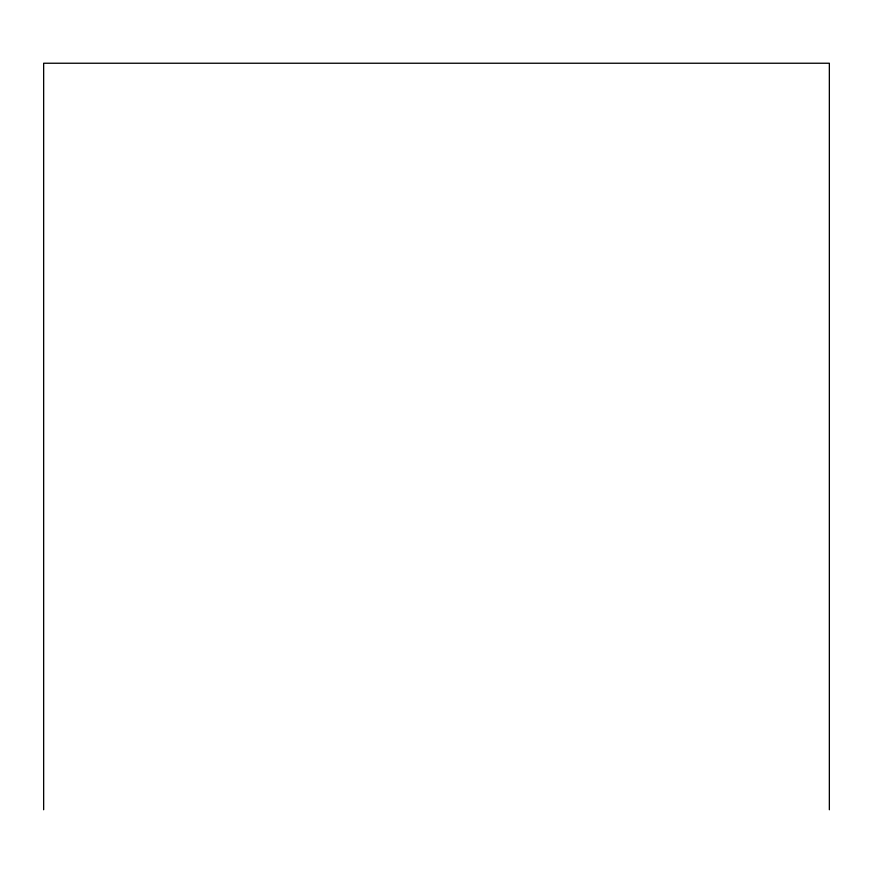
<?xml version="1.0" encoding="UTF-8"?>
<svg xmlns="http://www.w3.org/2000/svg" width="873" height="873" viewBox="0 0 873 873"><rect width="100%" height="100%" fill="white"/><g stroke="black" fill="none" stroke-linecap="round" stroke-linejoin="round"><path stroke-width="1.31" d="M829.35 809.762L829.35 63.238L43.65 63.238L43.65 809.762"/></g></svg>
